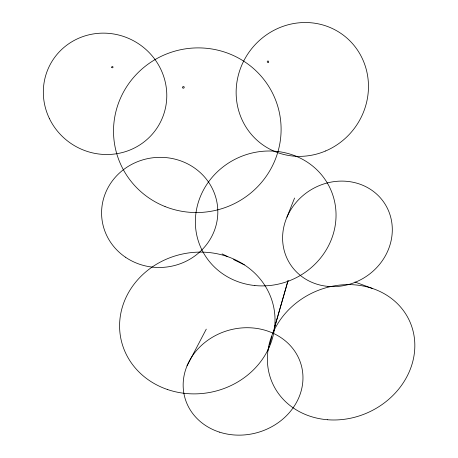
<?xml version="1.0" encoding="UTF-8"?>
<svg xmlns="http://www.w3.org/2000/svg" width="458" height="458" viewBox="0 0 458 458"><rect width="100%" height="100%" fill="white"/><g stroke="black" fill="none" stroke-linecap="round" stroke-linejoin="round"><path stroke-width="0.69" d="M267.993 350.359L269.178 346.248M269.567 344.874L271.938 336.653M273.117 332.537L273.512 331.168M274.497 327.739L288.105 280.439M273.249 331.958L287.979 280.828M286.908 217.269L294.574 198.028M187.03 365.862L206.272 329.136M354.939 282.019L372.297 288.403M222.113 253.892L227.832 256.715M233.557 259.543L244.372 264.879M254.866 285.54A71.116 66.639 -24.9 0 0 331.311 191.038A71.116 66.639 -24.9 0 0 210.926 178.792A71.116 66.639 -24.9 0 0 254.866 285.54M125.4 257.173A58.149 55.057 -4.9 0 0 217.493 217.819A58.149 55.057 -4.9 0 0 136.221 162.235A58.149 55.057 -4.9 0 0 125.4 257.173M49.281 118.29A62.202 60.204 29.3 0 0 155.857 129.688A62.202 60.204 29.3 0 0 110.034 33.491A62.202 60.204 29.3 0 0 49.281 118.29M111.735 67.24A0.658 0.641 39.3 0 0 112.805 67.641A0.658 0.641 39.3 0 0 112.588 66.53A0.658 0.641 39.3 0 0 111.735 67.24M327.854 286.376A56.139 51.399 -31.9 0 0 389.019 212.008A56.139 51.399 -31.9 0 0 295.479 203.186A56.139 51.399 -31.9 0 0 327.854 286.376M325.667 150.945A68.059 65.002 -52.2 0 0 344.221 35.827A68.059 65.002 -52.2 0 0 237.009 81.558A68.059 65.002 -52.2 0 0 325.667 150.945M268.199 62.34A0.704 0.681 -61.3 0 0 268.354 61.126A0.704 0.681 -61.3 0 0 267.249 61.63A0.704 0.681 -61.3 0 0 268.199 62.34M167.548 389.54A78.026 70.549 -12 0 0 274.365 310.896A78.026 70.549 -12 0 0 150.012 268.56A78.026 70.549 -12 0 0 167.548 389.54M327.55 419.746A75.267 65.981 -24.7 0 0 410.643 323.537A75.267 65.981 -24.7 0 0 285.128 313.598A75.267 65.981 -24.7 0 0 327.55 419.746M219.554 432.152A60.427 53.134 -15.9 0 0 302.538 371.381A60.427 53.134 -15.9 0 0 207.09 340.763A60.427 53.134 -15.9 0 0 219.554 432.152M165.046 206.547A83.923 82.194 -16.1 0 0 280.416 118.777A83.923 82.194 -16.1 0 0 146.48 65.328A83.923 82.194 -16.1 0 0 165.046 206.547M182.937 87.993A0.824 0.824 0 0 0 184.236 87.404A0.824 0.824 0 0 0 183.074 86.573A0.824 0.824 0 0 0 182.937 87.993"/></g></svg>
